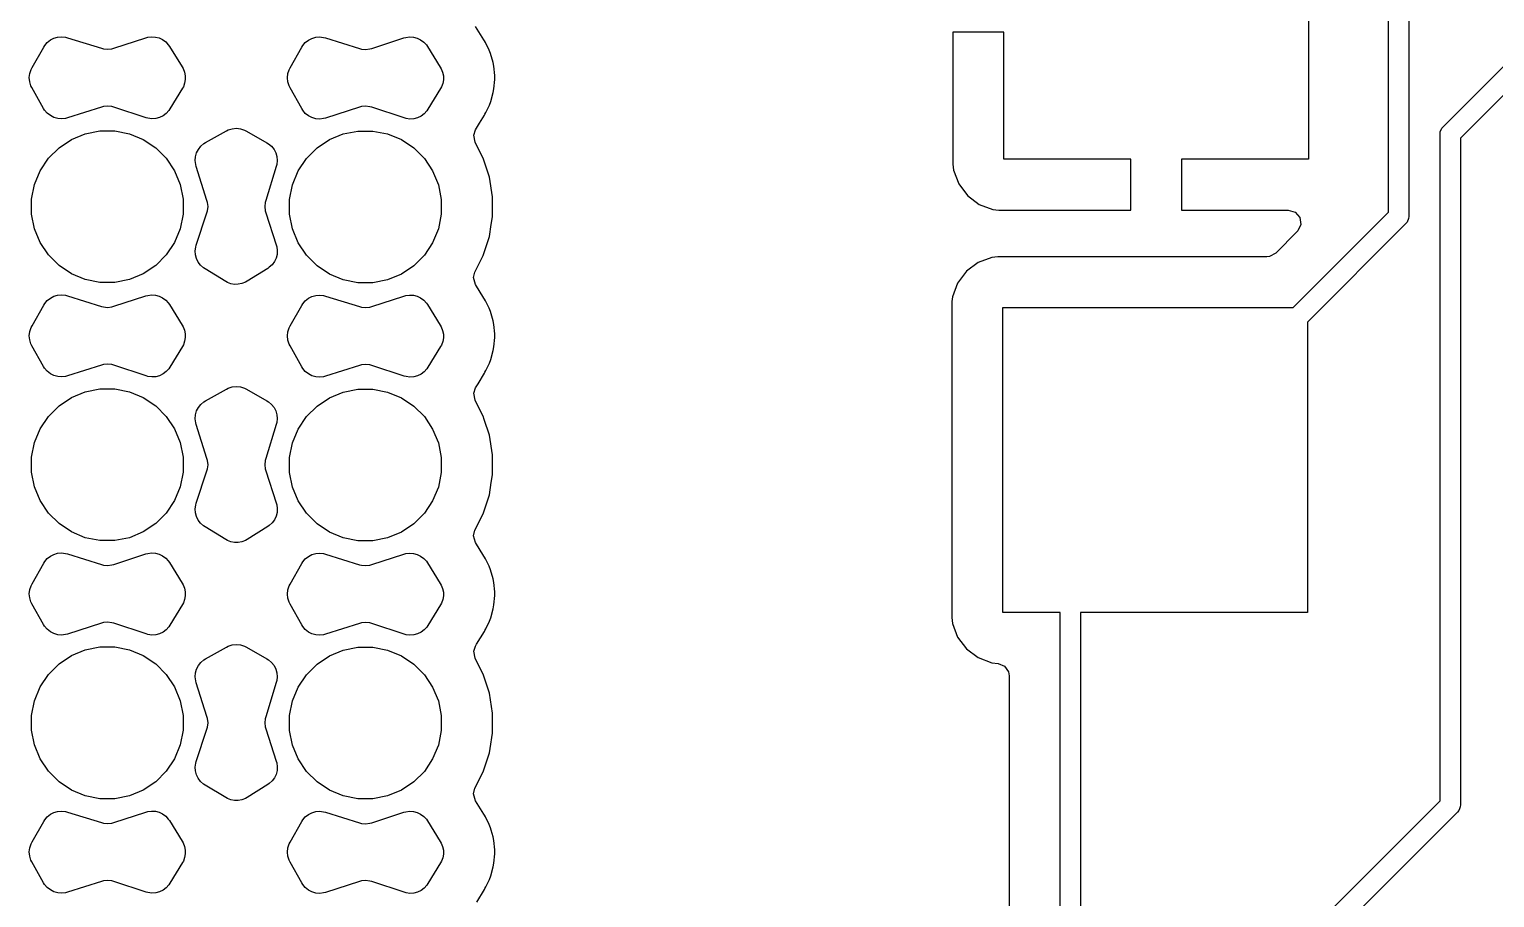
# Model space of a CAD drawing. Header units: millimetres. Extents: x 69 to 174, y -160 to -92.
# Drawn here: x 142.05 to 156.48, y -112.58 to -104.03 of the extents above; entities that cross this region are included whole.
import ezdxf

# ---------------------------------------------------------------- set-up
doc = ezdxf.new("R2010")
doc.units = ezdxf.units.MM
doc.layers.add('Front', color=13, linetype='CONTINUOUS', true_color=0xc83434)

msp = doc.modelspace()

# ---------------------------------------------------------------- linework, layer by layer
at = {"layer": 'Front', "linetype": 'CONTINUOUS'}
for p, q in [((155.632, -97.847468), (155.632, -105.872445)), ((155.432, -105.831023), (155.432, -97.956604)), ((154.644445, -102.31), (154.644445, -105.31)), ((155.969289, -104.989289), (157.032223, -103.926355)), ((142.229965, -104.159922), (142.260375, -104.135957)), ((142.260375, -104.135957), (142.294826, -104.118287)), ((142.294826, -104.118287), (142.332032, -104.107572)), ((142.332032, -104.107572), (142.370604, -104.104211)), ((142.370604, -104.104211), (142.409102, -104.10833)), ((142.409102, -104.10833), (142.42773, -104.113619)), ((142.42773, -104.113619), (142.763712, -104.217468)), ((142.884385, -104.216661), (143.200686, -104.114239)), ((143.200686, -104.114239), (143.218849, -104.108823)), ((143.218849, -104.108823), (143.256456, -104.104142)), ((143.256456, -104.104142), (143.294272, -104.106623)), ((143.294272, -104.106623), (143.330945, -104.116177)), ((143.330945, -104.116177), (143.365164, -104.132462)), ((143.365164, -104.132462), (143.395707, -104.154897)), ((144.769965, -104.162013), (144.800375, -104.138048)), ((144.800375, -104.138048), (144.834826, -104.120378)), ((144.834826, -104.120378), (144.872032, -104.109663)), ((144.872032, -104.109663), (144.910604, -104.106302)), ((144.910604, -104.106302), (144.949102, -104.110421)), ((144.949102, -104.110421), (144.96773, -104.11571)), ((144.96773, -104.11571), (145.303712, -104.219559)), ((145.424385, -104.218752), (145.740686, -104.11633)), ((145.740686, -104.11633), (145.758849, -104.110914)), ((145.758849, -104.110914), (145.796456, -104.106233)), ((145.796456, -104.106233), (145.834272, -104.108714)), ((145.834272, -104.108714), (145.870945, -104.118268)), ((145.870945, -104.118268), (145.905164, -104.134553)), ((145.905164, -104.134553), (145.935707, -104.156988)), ((146.527561, -104.135887), (146.443777, -104.001833)), ((146.533562, -104.145737), (146.527561, -104.135887)), ((151.644445, -104.06), (151.144445, -104.06)), ((151.144445, -104.06), (151.144445, -105.357844)), ((151.644445, -105.31), (151.644445, -104.06)), ((142.079998, -104.407911), (142.194778, -104.205898)), ((142.194778, -104.205898), (142.204731, -104.189287)), ((142.204731, -104.189287), (142.229965, -104.159922)), ((142.763712, -104.217468), (142.783398, -104.223035)), ((142.783398, -104.223035), (142.824114, -104.226934)), ((142.824114, -104.226934), (142.864776, -104.222491)), ((142.864776, -104.222491), (142.884385, -104.216661)), ((143.395707, -104.154897), (143.421481, -104.182679)), ((143.421481, -104.182679), (143.431899, -104.198513)), ((143.431899, -104.198513), (143.558898, -104.401711)), ((144.619998, -104.410002), (144.734778, -104.207989)), ((144.734778, -104.207989), (144.744731, -104.191378)), ((144.744731, -104.191378), (144.769965, -104.162013)), ((145.303712, -104.219559), (145.323398, -104.225126)), ((145.323398, -104.225126), (145.364114, -104.229025)), ((145.364114, -104.229025), (145.404776, -104.224582)), ((145.404776, -104.224582), (145.424385, -104.218752)), ((145.935707, -104.156988), (145.961481, -104.18477)), ((145.961481, -104.18477), (145.971899, -104.200604)), ((145.971899, -104.200604), (146.098898, -104.403802)), ((146.533591, -104.145786), (146.533562, -104.145737)), ((146.533599, -104.145799), (146.533591, -104.145786)), ((146.542957, -104.16156), (146.533599, -104.145799)), ((146.54296, -104.161566), (146.542957, -104.16156)), ((146.542964, -104.161573), (146.54296, -104.161566)), ((146.578748, -104.234682), (146.542964, -104.161573)), ((146.592222, -104.268954), (146.578748, -104.234682)), ((146.618121, -104.358152), (146.592222, -104.268954)), ((157.032223, -104.209199), (156.14, -105.101422)), ((142.057667, -104.465273), (142.070268, -104.426066)), ((142.070268, -104.426066), (142.079998, -104.407911)), ((143.558898, -104.401711), (143.5683, -104.417547)), ((143.5683, -104.417547), (143.581774, -104.451819)), ((144.597667, -104.467364), (144.610268, -104.428157)), ((144.610268, -104.428157), (144.619998, -104.410002)), ((146.098898, -104.403802), (146.1083, -104.419638)), ((146.1083, -104.419638), (146.121774, -104.45391)), ((146.625097, -104.394311), (146.618121, -104.358152)), ((146.634239, -104.486733), (146.625097, -104.394311)), ((142.053339, -104.506228), (142.057667, -104.465273)), ((142.057468, -104.547203), (142.053339, -104.506228)), ((142.06988, -104.58647), (142.057468, -104.547203)), ((143.582495, -104.56105), (143.569477, -104.595497)), ((143.581774, -104.451819), (143.58875, -104.487978)), ((143.588993, -104.524802), (143.582495, -104.56105)), ((143.58875, -104.487978), (143.588993, -104.524802)), ((144.593339, -104.508319), (144.597667, -104.467364)), ((144.597468, -104.549294), (144.593339, -104.508319)), ((144.60988, -104.588561), (144.597468, -104.549294)), ((146.122495, -104.563141), (146.109477, -104.597588)), ((146.121774, -104.45391), (146.12875, -104.490069)), ((146.128993, -104.526893), (146.122495, -104.563141)), ((146.12875, -104.490069), (146.128993, -104.526893)), ((146.626561, -104.61609), (146.634482, -104.523557)), ((146.634482, -104.523557), (146.634239, -104.486733)), ((142.079522, -104.604672), (142.06988, -104.58647)), ((142.194392, -104.809141), (142.079522, -104.604672)), ((143.560286, -104.611457), (143.436737, -104.815084)), ((143.569477, -104.595497), (143.560286, -104.611457)), ((144.619522, -104.606763), (144.60988, -104.588561)), ((144.734392, -104.811232), (144.619522, -104.606763)), ((146.100286, -104.613548), (145.976737, -104.817175)), ((146.109477, -104.597588), (146.100286, -104.613548)), ((146.595355, -104.741841), (146.620063, -104.652338)), ((146.620063, -104.652338), (146.626561, -104.61609)), ((142.204378, -104.825948), (142.194392, -104.809141)), ((142.229775, -104.855661), (142.204378, -104.825948)), ((142.260454, -104.879882), (142.229775, -104.855661)), ((142.762393, -104.795815), (142.429401, -104.901767)), ((142.782491, -104.78999), (142.762393, -104.795815)), ((142.824123, -104.785852), (142.782491, -104.78999)), ((142.865708, -104.790442), (142.824123, -104.785852)), ((142.885742, -104.796485), (142.865708, -104.790442)), ((143.203041, -104.901254), (142.885742, -104.796485)), ((143.400542, -104.859746), (143.369737, -104.882746)), ((143.42639, -104.83129), (143.400542, -104.859746)), ((143.436737, -104.815084), (143.42639, -104.83129)), ((144.744378, -104.828039), (144.734392, -104.811232)), ((144.769775, -104.857752), (144.744378, -104.828039)), ((144.800454, -104.881973), (144.769775, -104.857752)), ((145.302393, -104.797906), (144.969401, -104.903858)), ((145.322491, -104.792081), (145.302393, -104.797906)), ((145.364123, -104.787943), (145.322491, -104.792081)), ((145.405708, -104.792533), (145.364123, -104.787943)), ((145.425742, -104.798576), (145.405708, -104.792533)), ((145.743041, -104.903345), (145.425742, -104.798576)), ((145.96639, -104.833381), (145.940542, -104.861837)), ((145.976737, -104.817175), (145.96639, -104.833381)), ((146.538341, -104.865814), (146.547532, -104.849854)), ((146.547532, -104.849854), (146.582337, -104.776288)), ((146.582337, -104.776288), (146.595355, -104.741841)), ((142.295249, -104.897691), (142.260454, -104.879882)), ((142.332838, -104.908412), (142.295249, -104.897691)), ((142.371793, -104.911636), (142.332838, -104.908412)), ((142.410633, -104.907242), (142.371793, -104.911636)), ((142.429401, -104.901767), (142.410633, -104.907242)), ((143.221432, -104.906862), (143.203041, -104.901254)), ((143.259567, -104.911727), (143.221432, -104.906862)), ((143.297929, -104.909223), (143.259567, -104.911727)), ((143.335108, -104.899442), (143.297929, -104.909223)), ((143.369737, -104.882746), (143.335108, -104.899442)), ((144.050954, -105.009202), (144.091929, -105.005074)), ((144.091929, -105.005074), (144.132883, -105.009402)), ((144.835249, -104.899782), (144.800454, -104.881973)), ((144.872838, -104.910503), (144.835249, -104.899782)), ((144.911793, -104.913727), (144.872838, -104.910503)), ((144.950633, -104.909333), (144.911793, -104.913727)), ((144.969401, -104.903858), (144.950633, -104.909333)), ((145.761432, -104.908953), (145.743041, -104.903345)), ((145.799567, -104.913818), (145.761432, -104.908953)), ((145.837929, -104.911314), (145.799567, -104.913818)), ((145.875108, -104.901533), (145.837929, -104.911314)), ((145.909737, -104.884837), (145.875108, -104.901533)), ((145.940542, -104.861837), (145.909737, -104.884837)), ((146.445072, -105.01979), (146.485135, -104.95376)), ((146.485135, -104.95376), (146.532458, -104.875765)), ((146.532458, -104.875765), (146.538341, -104.865814)), ((155.941921, -105.040491), (155.956853, -105.004443)), ((155.956853, -105.004443), (155.969289, -104.989289)), ((142.346205, -105.196151), (142.468452, -105.114468)), ((142.468452, -105.114468), (142.604286, -105.058204)), ((142.604286, -105.058204), (142.748487, -105.02952)), ((142.748487, -105.02952), (142.895513, -105.02952)), ((142.895513, -105.02952), (143.039714, -105.058204)), ((143.039714, -105.058204), (143.175548, -105.114468)), ((143.175548, -105.114468), (143.297795, -105.196151)), ((143.772212, -105.156116), (143.789016, -105.146125)), ((143.789016, -105.146125), (143.993485, -105.031255)), ((143.993485, -105.031255), (144.011686, -105.021613)), ((144.011686, -105.021613), (144.050954, -105.009202)), ((144.132883, -105.009402), (144.17209, -105.022004)), ((144.17209, -105.022004), (144.190246, -105.031731)), ((144.190246, -105.031731), (144.392259, -105.146511)), ((144.392259, -105.146511), (144.40887, -105.156465)), ((144.886205, -105.198242), (145.008452, -105.116559)), ((145.008452, -105.116559), (145.144286, -105.060295)), ((145.144286, -105.060295), (145.288487, -105.031611)), ((145.288487, -105.031611), (145.435513, -105.031611)), ((145.435513, -105.031611), (145.579714, -105.060295)), ((145.579714, -105.060295), (145.715548, -105.116559)), ((145.715548, -105.116559), (145.837795, -105.198242)), ((146.427703, -105.071738), (146.445072, -105.01979)), ((146.440598, -105.140405), (146.427703, -105.071738)), ((146.479212, -105.216189), (146.440598, -105.140405)), ((155.94, -105.06), (155.941921, -105.040491)), ((155.94, -111.622578), (155.94, -105.06)), ((156.14, -105.101422), (156.14, -111.664)), ((142.242242, -105.300114), (142.346205, -105.196151)), ((143.297795, -105.196151), (143.401758, -105.300114)), ((143.68652, -105.323527), (143.689744, -105.284572)), ((143.689744, -105.284572), (143.700465, -105.246983)), ((143.700465, -105.246983), (143.718275, -105.212189)), ((143.718275, -105.212189), (143.742498, -105.181511)), ((143.742498, -105.181511), (143.772212, -105.156116)), ((144.40887, -105.156465), (144.438234, -105.181702)), ((144.438234, -105.181702), (144.4622, -105.212113)), ((144.4622, -105.212113), (144.479872, -105.246563)), ((144.479872, -105.246563), (144.490592, -105.283769)), ((144.490592, -105.283769), (144.493959, -105.322341)), ((144.782242, -105.302205), (144.886205, -105.198242)), ((145.837795, -105.198242), (145.941758, -105.302205)), ((146.520882, -105.29797), (146.479212, -105.216189)), ((142.104295, -105.558195), (142.160559, -105.422361)), ((142.160559, -105.422361), (142.242242, -105.300114)), ((143.401758, -105.300114), (143.483441, -105.422361)), ((143.483441, -105.422361), (143.539705, -105.558195)), ((143.690915, -105.362367), (143.68652, -105.323527)), ((143.69639, -105.381134), (143.690915, -105.362367)), ((143.802342, -105.714126), (143.69639, -105.381134)), ((144.484538, -105.379463), (144.380689, -105.715445)), ((144.489849, -105.360841), (144.484538, -105.379463)), ((144.493959, -105.322341), (144.489849, -105.360841)), ((144.644295, -105.560286), (144.700559, -105.424452)), ((144.700559, -105.424452), (144.782242, -105.302205)), ((145.941758, -105.302205), (146.023441, -105.424452)), ((146.023441, -105.424452), (146.079705, -105.560286)), ((146.540337, -105.357844), (146.520882, -105.29797)), ((146.581709, -105.485173), (146.540337, -105.357844)), ((151.144445, -105.357844), (151.150846, -105.417372)), ((151.150846, -105.417372), (151.150848, -105.417379)), ((151.150848, -105.417379), (151.20109, -105.552086)), ((152.894445, -105.31), (151.644445, -105.31)), ((152.894445, -105.81), (152.894445, -105.31)), ((154.644445, -105.31), (153.394445, -105.31)), ((153.394445, -105.31), (153.394445, -105.81)), ((142.075611, -105.702396), (142.104295, -105.558195)), ((143.539705, -105.558195), (143.568389, -105.702396)), ((144.615611, -105.704487), (144.644295, -105.560286)), ((146.079705, -105.560286), (146.108389, -105.704487)), ((146.6125, -105.679577), (146.581709, -105.485173)), ((151.20109, -105.552086), (151.201094, -105.552093)), ((151.201094, -105.552093), (151.287254, -105.667187)), ((142.075611, -105.849422), (142.075611, -105.702396)), ((143.568389, -105.702396), (143.568389, -105.849422)), ((143.808166, -105.734225), (143.802342, -105.714126)), ((144.380689, -105.715445), (144.375122, -105.735131)), ((144.615611, -105.851513), (144.615611, -105.704487)), ((146.108389, -105.704487), (146.108389, -105.851513)), ((146.6125, -105.876422), (146.6125, -105.679577)), ((151.287254, -105.667187), (151.287257, -105.66719)), ((151.287257, -105.66719), (151.402351, -105.75335)), ((142.104295, -105.993623), (142.075611, -105.849422)), ((143.568389, -105.849422), (143.539705, -105.993623)), ((143.696903, -106.154774), (143.801672, -105.837475)), ((143.801672, -105.837475), (143.807715, -105.817441)), ((143.807715, -105.817441), (143.812305, -105.775857)), ((143.812305, -105.775857), (143.808166, -105.734225)), ((144.375122, -105.735131), (144.371224, -105.775848)), ((144.371224, -105.775848), (144.375666, -105.816509)), ((144.375666, -105.816509), (144.381496, -105.836118)), ((144.381496, -105.836118), (144.483918, -106.152419)), ((144.644295, -105.995714), (144.615611, -105.851513)), ((146.108389, -105.851513), (146.079705, -105.995714)), ((151.402351, -105.75335), (151.402358, -105.753354)), ((151.402358, -105.753354), (151.537065, -105.803596)), ((151.537065, -105.803596), (151.537072, -105.803598)), ((151.537072, -105.803598), (151.5966, -105.809999)), ((151.5966, -105.809999), (151.596617, -105.81)), ((151.596617, -105.81), (152.894445, -105.81)), ((153.394445, -105.81), (154.445846, -105.81)), ((154.445846, -105.81), (154.512885, -105.829685)), ((154.493023, -106.77), (155.432, -105.831023)), ((154.512885, -105.829685), (154.55864, -105.882489)), ((142.160559, -106.129457), (142.104295, -105.993623)), ((143.539705, -105.993623), (143.483441, -106.129457)), ((144.700559, -106.131548), (144.644295, -105.995714)), ((146.079705, -105.995714), (146.023441, -106.131548)), ((146.581709, -106.070826), (146.600585, -105.951647)), ((146.600585, -105.951647), (146.6125, -105.876422)), ((154.568584, -105.951647), (154.539559, -106.015203)), ((154.55864, -105.882489), (154.568584, -105.951647)), ((155.602711, -105.943156), (154.634445, -106.911422)), ((155.615147, -105.928002), (155.602711, -105.943156)), ((155.630079, -105.891954), (155.615147, -105.928002)), ((155.632, -105.872445), (155.630079, -105.891954)), ((142.242242, -106.251704), (142.160559, -106.129457)), ((143.483441, -106.129457), (143.401758, -106.251704)), ((143.691314, -106.17317), (143.696903, -106.154774)), ((144.483918, -106.152419), (144.489334, -106.170582)), ((144.782242, -106.253795), (144.700559, -106.131548)), ((146.023441, -106.131548), (145.941758, -106.253795)), ((146.520884, -106.258025), (146.581709, -106.070826)), ((154.533527, -106.021681), (154.322027, -106.233181)), ((154.539559, -106.015203), (154.533527, -106.021681)), ((142.346205, -106.355667), (142.242242, -106.251704)), ((143.401758, -106.251704), (143.297795, -106.355667)), ((143.686445, -106.211303), (143.691314, -106.17317)), ((143.688945, -106.249664), (143.686445, -106.211303)), ((143.698721, -106.286843), (143.688945, -106.249664)), ((143.715415, -106.321471), (143.698721, -106.286843)), ((144.481978, -106.282677), (144.465693, -106.316896)), ((144.491532, -106.246004), (144.481978, -106.282677)), ((144.489334, -106.170582), (144.494014, -106.208189)), ((144.494014, -106.208189), (144.491532, -106.246004)), ((144.886205, -106.357758), (144.782242, -106.253795)), ((145.941758, -106.253795), (145.837795, -106.357758)), ((146.438444, -106.419823), (146.520884, -106.258025)), ((151.526961, -106.275908), (151.392116, -106.326202)), ((151.586568, -106.269501), (151.526961, -106.275908)), ((151.586574, -106.2695), (151.586568, -106.269501)), ((154.234346, -106.2695), (151.586574, -106.2695)), ((154.260704, -106.266666), (154.234346, -106.2695)), ((154.322027, -106.233181), (154.260704, -106.266666)), ((142.468452, -106.43735), (142.346205, -106.355667)), ((142.604286, -106.493614), (142.468452, -106.43735)), ((143.175548, -106.43735), (143.039714, -106.493614)), ((143.297795, -106.355667), (143.175548, -106.43735)), ((143.738413, -106.352276), (143.715415, -106.321471)), ((143.766868, -106.378124), (143.738413, -106.352276)), ((143.783073, -106.38847), (143.766868, -106.378124)), ((143.9867, -106.512019), (143.783073, -106.38847)), ((144.399644, -106.383632), (144.196446, -106.510631)), ((144.415477, -106.373213), (144.399644, -106.383632)), ((144.443258, -106.347438), (144.415477, -106.373213)), ((144.465693, -106.316896), (144.443258, -106.347438)), ((145.008452, -106.439441), (144.886205, -106.357758)), ((145.144286, -106.495705), (145.008452, -106.439441)), ((145.715548, -106.439441), (145.579714, -106.495705)), ((145.837795, -106.357758), (145.715548, -106.439441)), ((146.42494, -106.474553), (146.438444, -106.419823)), ((151.276897, -106.412455), (151.190651, -106.527664)), ((151.2769, -106.412452), (151.276897, -106.412455)), ((151.392109, -106.326206), (151.2769, -106.412452)), ((151.392116, -106.326202), (151.392109, -106.326206)), ((142.748487, -106.522298), (142.604286, -106.493614)), ((142.895513, -106.522298), (142.748487, -106.522298)), ((143.039714, -106.493614), (142.895513, -106.522298)), ((144.002661, -106.521208), (143.9867, -106.512019)), ((144.037108, -106.534228), (144.002661, -106.521208)), ((144.073355, -106.540726), (144.037108, -106.534228)), ((144.110179, -106.540483), (144.073355, -106.540726)), ((144.146338, -106.533507), (144.110179, -106.540483)), ((144.18061, -106.520034), (144.146338, -106.533507)), ((144.196446, -106.510631), (144.18061, -106.520034)), ((145.288487, -106.524389), (145.144286, -106.495705)), ((145.435513, -106.524389), (145.288487, -106.524389)), ((145.579714, -106.495705), (145.435513, -106.524389)), ((146.443777, -106.541833), (146.42494, -106.474553)), ((146.527561, -106.675887), (146.443777, -106.541833)), ((151.190647, -106.527671), (151.140353, -106.662517)), ((151.190651, -106.527664), (151.190647, -106.527671)), ((142.194778, -106.745898), (142.204731, -106.729287)), ((142.204731, -106.729287), (142.229965, -106.699922)), ((142.229965, -106.699922), (142.260375, -106.675957)), ((142.260375, -106.675957), (142.294826, -106.658287)), ((142.294826, -106.658287), (142.332032, -106.647572)), ((142.332032, -106.647572), (142.370604, -106.644211)), ((142.370604, -106.644211), (142.409102, -106.64833)), ((142.409102, -106.64833), (142.42773, -106.653619)), ((142.42773, -106.653619), (142.763712, -106.757468)), ((142.884385, -106.756661), (143.200686, -106.654239)), ((143.200686, -106.654239), (143.218849, -106.648823)), ((143.218849, -106.648823), (143.256456, -106.644142)), ((143.256456, -106.644142), (143.294272, -106.646623)), ((143.294272, -106.646623), (143.330945, -106.656177)), ((143.330945, -106.656177), (143.365164, -106.672462)), ((143.365164, -106.672462), (143.395707, -106.694897)), ((143.395707, -106.694897), (143.421481, -106.722679)), ((143.421481, -106.722679), (143.431899, -106.738513)), ((144.734778, -106.747989), (144.744731, -106.731378)), ((144.744731, -106.731378), (144.769965, -106.702013)), ((144.769965, -106.702013), (144.800375, -106.678048)), ((144.800375, -106.678048), (144.834826, -106.660378)), ((144.834826, -106.660378), (144.872032, -106.649663)), ((144.872032, -106.649663), (144.910604, -106.646302)), ((144.910604, -106.646302), (144.949102, -106.650421)), ((144.949102, -106.650421), (144.96773, -106.65571)), ((144.96773, -106.65571), (145.303712, -106.759559)), ((145.424385, -106.758752), (145.740686, -106.65633)), ((145.740686, -106.65633), (145.758849, -106.650914)), ((145.758849, -106.650914), (145.796456, -106.646233)), ((145.796456, -106.646233), (145.834272, -106.648714)), ((145.834272, -106.648714), (145.870945, -106.658268)), ((145.870945, -106.658268), (145.905164, -106.674553)), ((145.905164, -106.674553), (145.935707, -106.696988)), ((145.935707, -106.696988), (145.961481, -106.72477)), ((145.961481, -106.72477), (145.971899, -106.740604)), ((146.533562, -106.685737), (146.527561, -106.675887)), ((146.533591, -106.685786), (146.533562, -106.685737)), ((146.533599, -106.685799), (146.533591, -106.685786)), ((146.542957, -106.70156), (146.533599, -106.685799)), ((146.54296, -106.701566), (146.542957, -106.70156)), ((146.542964, -106.701573), (146.54296, -106.701566)), ((146.578748, -106.774682), (146.542964, -106.701573)), ((151.133946, -106.722123), (151.133945, -106.722135)), ((151.133945, -106.722135), (151.133945, -109.81787)), ((151.135345, -106.709104), (151.133946, -106.722123)), ((151.140353, -106.662517), (151.135345, -106.709104)), ((142.079998, -106.947911), (142.194778, -106.745898)), ((142.763712, -106.757468), (142.783398, -106.763035)), ((142.783398, -106.763035), (142.824114, -106.766934)), ((142.824114, -106.766934), (142.864776, -106.762491)), ((142.864776, -106.762491), (142.884385, -106.756661)), ((143.431899, -106.738513), (143.558898, -106.941711)), ((144.619998, -106.950002), (144.734778, -106.747989)), ((145.303712, -106.759559), (145.323398, -106.765126)), ((145.323398, -106.765126), (145.364114, -106.769025)), ((145.364114, -106.769025), (145.404776, -106.764582)), ((145.404776, -106.764582), (145.424385, -106.758752)), ((145.971899, -106.740604), (146.098898, -106.943802)), ((146.592222, -106.808954), (146.578748, -106.774682)), ((146.592223, -106.808958), (146.592222, -106.808954)), ((146.592226, -106.808967), (146.592223, -106.808958)), ((146.598932, -106.832066), (146.592226, -106.808967)), ((146.618121, -106.898152), (146.598932, -106.832066)), ((151.634445, -109.77), (151.634445, -106.77)), ((151.634445, -106.77), (154.493023, -106.77)), ((142.053339, -107.046228), (142.057667, -107.005273)), ((142.057667, -107.005273), (142.070268, -106.966066)), ((142.070268, -106.966066), (142.079998, -106.947911)), ((143.558898, -106.941711), (143.5683, -106.957547)), ((143.5683, -106.957547), (143.581774, -106.991819)), ((143.581774, -106.991819), (143.58875, -107.027978)), ((144.593339, -107.048319), (144.597667, -107.007364)), ((144.597667, -107.007364), (144.610268, -106.968157)), ((144.610268, -106.968157), (144.619998, -106.950002)), ((146.098898, -106.943802), (146.1083, -106.959638)), ((146.1083, -106.959638), (146.121774, -106.99391)), ((146.121774, -106.99391), (146.12875, -107.030069)), ((146.625097, -106.934311), (146.618121, -106.898152)), ((146.634239, -107.026733), (146.625097, -106.934311)), ((154.634445, -106.911422), (154.634445, -109.77)), ((142.057468, -107.087203), (142.053339, -107.046228)), ((142.06988, -107.12647), (142.057468, -107.087203)), ((142.079522, -107.144672), (142.06988, -107.12647)), ((142.194392, -107.349141), (142.079522, -107.144672)), ((143.560286, -107.151457), (143.436737, -107.355084)), ((143.569477, -107.135497), (143.560286, -107.151457)), ((143.582495, -107.10105), (143.569477, -107.135497)), ((143.588993, -107.064802), (143.582495, -107.10105)), ((143.58875, -107.027978), (143.588993, -107.064802)), ((144.597468, -107.089294), (144.593339, -107.048319)), ((144.60988, -107.128561), (144.597468, -107.089294)), ((144.619522, -107.146763), (144.60988, -107.128561)), ((144.734392, -107.351232), (144.619522, -107.146763)), ((146.100286, -107.153548), (145.976737, -107.357175)), ((146.109477, -107.137588), (146.100286, -107.153548)), ((146.122495, -107.103141), (146.109477, -107.137588)), ((146.128993, -107.066893), (146.122495, -107.103141)), ((146.12875, -107.030069), (146.128993, -107.066893)), ((146.620063, -107.192338), (146.626561, -107.15609)), ((146.626561, -107.15609), (146.634482, -107.063557)), ((146.634482, -107.063557), (146.634239, -107.026733)), ((146.582337, -107.316288), (146.595355, -107.281841)), ((146.595355, -107.281841), (146.620063, -107.192338)), ((142.204378, -107.365948), (142.194392, -107.349141)), ((142.229775, -107.395661), (142.204378, -107.365948)), ((142.260454, -107.419882), (142.229775, -107.395661)), ((142.295249, -107.437691), (142.260454, -107.419882)), ((142.332838, -107.448412), (142.295249, -107.437691)), ((142.371793, -107.451636), (142.332838, -107.448412)), ((142.410633, -107.447242), (142.371793, -107.451636)), ((142.429401, -107.441767), (142.410633, -107.447242)), ((142.762393, -107.335815), (142.429401, -107.441767)), ((142.782491, -107.32999), (142.762393, -107.335815)), ((142.824123, -107.325852), (142.782491, -107.32999)), ((142.865708, -107.330442), (142.824123, -107.325852)), ((142.885742, -107.336485), (142.865708, -107.330442)), ((143.203041, -107.441254), (142.885742, -107.336485)), ((143.221432, -107.446862), (143.203041, -107.441254)), ((143.259567, -107.451727), (143.221432, -107.446862)), ((143.297929, -107.449223), (143.259567, -107.451727)), ((143.335108, -107.439442), (143.297929, -107.449223)), ((143.369737, -107.422746), (143.335108, -107.439442)), ((143.400542, -107.399746), (143.369737, -107.422746)), ((143.42639, -107.37129), (143.400542, -107.399746)), ((143.436737, -107.355084), (143.42639, -107.37129)), ((144.744378, -107.368039), (144.734392, -107.351232)), ((144.769775, -107.397752), (144.744378, -107.368039)), ((144.800454, -107.421973), (144.769775, -107.397752)), ((144.835249, -107.439782), (144.800454, -107.421973)), ((144.872838, -107.450503), (144.835249, -107.439782)), ((144.911793, -107.453727), (144.872838, -107.450503)), ((144.950633, -107.449333), (144.911793, -107.453727)), ((144.969401, -107.443858), (144.950633, -107.449333)), ((145.302393, -107.337906), (144.969401, -107.443858)), ((145.322491, -107.332081), (145.302393, -107.337906)), ((145.364123, -107.327943), (145.322491, -107.332081)), ((145.405708, -107.332533), (145.364123, -107.327943)), ((145.425742, -107.338576), (145.405708, -107.332533)), ((145.743041, -107.443345), (145.425742, -107.338576)), ((145.761432, -107.448953), (145.743041, -107.443345)), ((145.799567, -107.453818), (145.761432, -107.448953)), ((145.837929, -107.451314), (145.799567, -107.453818)), ((145.875108, -107.441533), (145.837929, -107.451314)), ((145.909737, -107.424837), (145.875108, -107.441533)), ((145.940542, -107.401837), (145.909737, -107.424837)), ((145.96639, -107.373381), (145.940542, -107.401837)), ((145.976737, -107.357175), (145.96639, -107.373381)), ((146.470213, -107.518354), (146.532458, -107.415765)), ((146.532458, -107.415765), (146.538341, -107.405814)), ((146.538341, -107.405814), (146.547532, -107.389854)), ((146.547532, -107.389854), (146.582337, -107.316288)), ((142.468452, -107.654468), (142.604286, -107.598204)), ((142.604286, -107.598204), (142.748487, -107.56952)), ((142.748487, -107.56952), (142.895513, -107.56952)), ((142.895513, -107.56952), (143.039714, -107.598204)), ((143.039714, -107.598204), (143.175548, -107.654468)), ((143.789016, -107.686125), (143.993485, -107.571255)), ((143.993485, -107.571255), (144.011686, -107.561613)), ((144.011686, -107.561613), (144.050954, -107.549202)), ((144.050954, -107.549202), (144.091929, -107.545074)), ((144.091929, -107.545074), (144.132883, -107.549402)), ((144.132883, -107.549402), (144.17209, -107.562004)), ((144.17209, -107.562004), (144.190246, -107.571731)), ((144.190246, -107.571731), (144.392259, -107.686511)), ((145.008452, -107.656559), (145.144286, -107.600295)), ((145.144286, -107.600295), (145.288487, -107.571611)), ((145.288487, -107.571611), (145.435513, -107.571611)), ((145.435513, -107.571611), (145.579714, -107.600295)), ((145.579714, -107.600295), (145.715548, -107.656559)), ((146.427703, -107.611738), (146.445072, -107.55979)), ((146.445072, -107.55979), (146.470213, -107.518354)), ((142.242242, -107.840114), (142.346205, -107.736151)), ((142.346205, -107.736151), (142.468452, -107.654468)), ((143.175548, -107.654468), (143.297795, -107.736151)), ((143.297795, -107.736151), (143.401758, -107.840114)), ((143.718275, -107.752189), (143.742498, -107.721511)), ((143.742498, -107.721511), (143.772212, -107.696116)), ((143.772212, -107.696116), (143.789016, -107.686125)), ((144.392259, -107.686511), (144.40887, -107.696465)), ((144.40887, -107.696465), (144.438234, -107.721702)), ((144.438234, -107.721702), (144.4622, -107.752113)), ((144.782242, -107.842205), (144.886205, -107.738242)), ((144.886205, -107.738242), (145.008452, -107.656559)), ((145.715548, -107.656559), (145.837795, -107.738242)), ((145.837795, -107.738242), (145.941758, -107.842205)), ((146.440598, -107.680405), (146.427703, -107.611738)), ((146.482873, -107.763374), (146.440598, -107.680405)), ((142.160559, -107.962361), (142.242242, -107.840114)), ((143.401758, -107.840114), (143.483441, -107.962361)), ((143.68652, -107.863527), (143.689744, -107.824572)), ((143.690915, -107.902367), (143.68652, -107.863527)), ((143.689744, -107.824572), (143.700465, -107.786983)), ((143.700465, -107.786983), (143.718275, -107.752189)), ((144.4622, -107.752113), (144.479872, -107.786563)), ((144.479872, -107.786563), (144.490592, -107.823769)), ((144.493959, -107.862341), (144.489849, -107.900841)), ((144.490592, -107.823769), (144.493959, -107.862341)), ((144.700559, -107.964452), (144.782242, -107.842205)), ((145.941758, -107.842205), (146.023441, -107.964452)), ((146.520882, -107.83797), (146.482873, -107.763374)), ((146.520882, -107.837972), (146.520882, -107.83797)), ((146.520884, -107.837975), (146.520882, -107.837972)), ((146.531246, -107.869866), (146.520884, -107.837975)), ((146.581709, -108.025173), (146.531246, -107.869866)), ((142.104295, -108.098195), (142.160559, -107.962361)), ((143.483441, -107.962361), (143.539705, -108.098195)), ((143.69639, -107.921134), (143.690915, -107.902367)), ((143.802342, -108.254126), (143.69639, -107.921134)), ((144.484538, -107.919463), (144.380689, -108.255445)), ((144.489849, -107.900841), (144.484538, -107.919463)), ((144.644295, -108.100286), (144.700559, -107.964452)), ((146.023441, -107.964452), (146.079705, -108.100286)), ((146.6125, -108.219577), (146.581709, -108.025173)), ((142.075611, -108.242396), (142.104295, -108.098195)), ((143.539705, -108.098195), (143.568389, -108.242396)), ((144.615611, -108.244487), (144.644295, -108.100286)), ((146.079705, -108.100286), (146.108389, -108.244487)), ((142.075611, -108.389422), (142.075611, -108.242396)), ((143.568389, -108.242396), (143.568389, -108.389422)), ((143.808166, -108.274225), (143.802342, -108.254126)), ((143.807715, -108.357441), (143.812305, -108.315857)), ((143.812305, -108.315857), (143.808166, -108.274225)), ((144.375122, -108.275131), (144.371224, -108.315848)), ((144.371224, -108.315848), (144.375666, -108.356509)), ((144.380689, -108.255445), (144.375122, -108.275131)), ((144.615611, -108.391513), (144.615611, -108.244487)), ((146.108389, -108.244487), (146.108389, -108.391513)), ((146.6125, -108.416422), (146.6125, -108.219577)), ((142.104295, -108.533623), (142.075611, -108.389422)), ((143.568389, -108.389422), (143.539705, -108.533623)), ((143.696903, -108.694774), (143.801672, -108.377475)), ((143.801672, -108.377475), (143.807715, -108.357441)), ((144.375666, -108.356509), (144.381496, -108.376118)), ((144.381496, -108.376118), (144.483918, -108.692419)), ((144.644295, -108.535714), (144.615611, -108.391513)), ((146.108389, -108.391513), (146.079705, -108.535714)), ((146.600846, -108.49), (146.6125, -108.416422)), ((142.160559, -108.669457), (142.104295, -108.533623)), ((143.539705, -108.533623), (143.483441, -108.669457)), ((144.700559, -108.671548), (144.644295, -108.535714)), ((146.079705, -108.535714), (146.023441, -108.671548)), ((146.520884, -108.798025), (146.581709, -108.610826)), ((146.581709, -108.610826), (146.600846, -108.49)), ((142.242242, -108.791704), (142.160559, -108.669457)), ((143.483441, -108.669457), (143.401758, -108.791704)), ((143.686445, -108.751303), (143.691314, -108.71317)), ((143.688945, -108.789664), (143.686445, -108.751303)), ((143.691314, -108.71317), (143.696903, -108.694774)), ((144.483918, -108.692419), (144.489334, -108.710582)), ((144.489334, -108.710582), (144.494014, -108.748189)), ((144.494014, -108.748189), (144.491532, -108.786004)), ((144.782242, -108.793795), (144.700559, -108.671548)), ((146.023441, -108.671548), (145.941758, -108.793795)), ((142.346205, -108.895667), (142.242242, -108.791704)), ((142.468452, -108.97735), (142.346205, -108.895667)), ((143.297795, -108.895667), (143.175548, -108.97735)), ((143.401758, -108.791704), (143.297795, -108.895667)), ((143.698721, -108.826843), (143.688945, -108.789664)), ((143.715415, -108.861471), (143.698721, -108.826843)), ((143.738413, -108.892276), (143.715415, -108.861471)), ((143.766868, -108.918124), (143.738413, -108.892276)), ((144.443258, -108.887438), (144.415477, -108.913213)), ((144.465693, -108.856896), (144.443258, -108.887438)), ((144.481978, -108.822677), (144.465693, -108.856896)), ((144.491532, -108.786004), (144.481978, -108.822677)), ((144.886205, -108.897758), (144.782242, -108.793795)), ((145.008452, -108.979441), (144.886205, -108.897758)), ((145.837795, -108.897758), (145.715548, -108.979441)), ((145.941758, -108.793795), (145.837795, -108.897758)), ((146.438444, -108.959823), (146.520884, -108.798025)), ((142.604286, -109.033614), (142.468452, -108.97735)), ((142.748487, -109.062298), (142.604286, -109.033614)), ((143.039714, -109.033614), (142.895513, -109.062298)), ((143.175548, -108.97735), (143.039714, -109.033614)), ((143.783073, -108.92847), (143.766868, -108.918124)), ((143.9867, -109.052019), (143.783073, -108.92847)), ((144.399644, -108.923632), (144.196446, -109.050631)), ((144.415477, -108.913213), (144.399644, -108.923632)), ((145.144286, -109.035705), (145.008452, -108.979441)), ((145.288487, -109.064389), (145.144286, -109.035705)), ((145.579714, -109.035705), (145.435513, -109.064389)), ((145.715548, -108.979441), (145.579714, -109.035705)), ((146.42494, -109.014553), (146.438444, -108.959823)), ((146.443777, -109.081833), (146.42494, -109.014553)), ((142.294826, -109.198287), (142.332032, -109.187572)), ((142.332032, -109.187572), (142.370604, -109.184211)), ((142.370604, -109.184211), (142.409102, -109.18833)), ((142.409102, -109.18833), (142.42773, -109.193619)), ((142.895513, -109.062298), (142.748487, -109.062298)), ((143.218849, -109.188823), (143.256456, -109.184142)), ((143.256456, -109.184142), (143.294272, -109.186623)), ((143.294272, -109.186623), (143.330945, -109.196177)), ((144.002661, -109.061208), (143.9867, -109.052019)), ((144.037108, -109.074228), (144.002661, -109.061208)), ((144.073355, -109.080726), (144.037108, -109.074228)), ((144.110179, -109.080483), (144.073355, -109.080726)), ((144.146338, -109.073507), (144.110179, -109.080483)), ((144.18061, -109.060034), (144.146338, -109.073507)), ((144.196446, -109.050631), (144.18061, -109.060034)), ((144.872032, -109.189663), (144.910604, -109.186302)), ((144.910604, -109.186302), (144.949102, -109.190421)), ((145.435513, -109.064389), (145.288487, -109.064389)), ((145.758849, -109.190914), (145.796456, -109.186233)), ((145.796456, -109.186233), (145.834272, -109.188714)), ((146.527561, -109.215887), (146.443777, -109.081833)), ((142.079998, -109.487911), (142.194778, -109.285898)), ((142.194778, -109.285898), (142.204731, -109.269287)), ((142.204731, -109.269287), (142.229965, -109.239922)), ((142.229965, -109.239922), (142.260375, -109.215957)), ((142.260375, -109.215957), (142.294826, -109.198287)), ((142.42773, -109.193619), (142.763712, -109.297468)), ((142.763712, -109.297468), (142.783398, -109.303035)), ((142.783398, -109.303035), (142.824114, -109.306934)), ((142.824114, -109.306934), (142.864776, -109.302491)), ((142.864776, -109.302491), (142.884385, -109.296661)), ((142.884385, -109.296661), (143.200686, -109.194239)), ((143.200686, -109.194239), (143.218849, -109.188823)), ((143.330945, -109.196177), (143.365164, -109.212462)), ((143.365164, -109.212462), (143.395707, -109.234897)), ((143.395707, -109.234897), (143.421481, -109.262679)), ((143.421481, -109.262679), (143.431899, -109.278513)), ((143.431899, -109.278513), (143.558898, -109.481711)), ((144.619998, -109.490002), (144.734778, -109.287989)), ((144.734778, -109.287989), (144.744731, -109.271378)), ((144.744731, -109.271378), (144.769965, -109.242013)), ((144.769965, -109.242013), (144.800375, -109.218048)), ((144.800375, -109.218048), (144.834826, -109.200378)), ((144.834826, -109.200378), (144.872032, -109.189663)), ((144.949102, -109.190421), (144.96773, -109.19571)), ((144.96773, -109.19571), (145.303712, -109.299559)), ((145.303712, -109.299559), (145.323398, -109.305126)), ((145.323398, -109.305126), (145.364114, -109.309025)), ((145.364114, -109.309025), (145.404776, -109.304582)), ((145.404776, -109.304582), (145.424385, -109.298752)), ((145.424385, -109.298752), (145.740686, -109.19633)), ((145.740686, -109.19633), (145.758849, -109.190914)), ((145.834272, -109.188714), (145.870945, -109.198268)), ((145.870945, -109.198268), (145.905164, -109.214553)), ((145.905164, -109.214553), (145.935707, -109.236988)), ((145.935707, -109.236988), (145.961481, -109.26477)), ((145.961481, -109.26477), (145.971899, -109.280604)), ((145.971899, -109.280604), (146.098898, -109.483802)), ((146.533562, -109.225737), (146.527561, -109.215887)), ((146.533591, -109.225786), (146.533562, -109.225737)), ((146.533599, -109.225799), (146.533591, -109.225786)), ((146.542957, -109.24156), (146.533599, -109.225799)), ((146.54296, -109.241566), (146.542957, -109.24156)), ((146.542964, -109.241573), (146.54296, -109.241566)), ((146.578748, -109.314682), (146.542964, -109.241573)), ((146.592222, -109.348954), (146.578748, -109.314682)), ((146.618121, -109.438152), (146.592222, -109.348954)), ((146.625097, -109.474311), (146.618121, -109.438152)), ((146.634239, -109.566733), (146.625097, -109.474311)), ((142.053339, -109.586228), (142.057667, -109.545273)), ((142.057468, -109.627203), (142.053339, -109.586228)), ((142.057667, -109.545273), (142.070268, -109.506066)), ((142.070268, -109.506066), (142.079998, -109.487911)), ((143.558898, -109.481711), (143.5683, -109.497547)), ((143.5683, -109.497547), (143.581774, -109.531819)), ((143.581774, -109.531819), (143.58875, -109.567978)), ((143.588993, -109.604802), (143.582495, -109.64105)), ((143.58875, -109.567978), (143.588993, -109.604802)), ((144.593339, -109.588319), (144.597667, -109.547364)), ((144.597468, -109.629294), (144.593339, -109.588319)), ((144.597667, -109.547364), (144.610268, -109.508157)), ((144.610268, -109.508157), (144.619998, -109.490002)), ((146.098898, -109.483802), (146.1083, -109.499638)), ((146.1083, -109.499638), (146.121774, -109.53391)), ((146.121774, -109.53391), (146.12875, -109.570069)), ((146.128993, -109.606893), (146.122495, -109.643141)), ((146.12875, -109.570069), (146.128993, -109.606893)), ((146.626561, -109.69609), (146.634482, -109.603557)), ((146.634482, -109.603557), (146.634239, -109.566733)), ((142.06988, -109.66647), (142.057468, -109.627203)), ((142.079522, -109.684672), (142.06988, -109.66647)), ((142.194392, -109.889141), (142.079522, -109.684672)), ((143.560286, -109.691457), (143.436737, -109.895084)), ((143.569477, -109.675497), (143.560286, -109.691457)), ((143.582495, -109.64105), (143.569477, -109.675497)), ((144.60988, -109.668561), (144.597468, -109.629294)), ((144.619522, -109.686763), (144.60988, -109.668561)), ((144.734392, -109.891232), (144.619522, -109.686763)), ((146.100286, -109.693548), (145.976737, -109.897175)), ((146.109477, -109.677588), (146.100286, -109.693548)), ((146.122495, -109.643141), (146.109477, -109.677588)), ((146.595355, -109.821841), (146.620063, -109.732338)), ((146.620063, -109.732338), (146.626561, -109.69609)), ((142.204378, -109.905948), (142.194392, -109.889141)), ((142.229775, -109.935661), (142.204378, -109.905948)), ((142.762393, -109.875815), (142.429401, -109.981767)), ((142.782491, -109.86999), (142.762393, -109.875815)), ((142.824123, -109.865852), (142.782491, -109.86999)), ((142.865708, -109.870442), (142.824123, -109.865852)), ((142.885742, -109.876485), (142.865708, -109.870442)), ((143.203041, -109.981254), (142.885742, -109.876485)), ((143.436737, -109.895084), (143.42639, -109.91129)), ((144.744378, -109.908039), (144.734392, -109.891232)), ((144.769775, -109.937752), (144.744378, -109.908039)), ((145.302393, -109.877906), (144.969401, -109.983858)), ((145.322491, -109.872081), (145.302393, -109.877906)), ((145.364123, -109.867943), (145.322491, -109.872081)), ((145.405708, -109.872533), (145.364123, -109.867943)), ((145.425742, -109.878576), (145.405708, -109.872533)), ((145.743041, -109.983345), (145.425742, -109.878576)), ((145.976737, -109.897175), (145.96639, -109.913381)), ((146.547532, -109.929854), (146.582337, -109.856288)), ((146.582337, -109.856288), (146.595355, -109.821841)), ((151.133945, -109.81787), (151.133946, -109.817876)), ((151.133946, -109.817876), (151.140353, -109.877483)), ((151.140353, -109.877483), (151.190647, -110.012328)), ((152.2, -109.77), (151.634445, -109.77)), ((152.2, -113.5), (152.2, -109.77)), ((154.634445, -109.77), (152.4, -109.77)), ((152.4, -109.77), (152.4, -113.5)), ((142.260454, -109.959882), (142.229775, -109.935661)), ((142.295249, -109.977691), (142.260454, -109.959882)), ((142.332838, -109.988412), (142.295249, -109.977691)), ((142.371793, -109.991636), (142.332838, -109.988412)), ((142.410633, -109.987242), (142.371793, -109.991636)), ((142.429401, -109.981767), (142.410633, -109.987242)), ((143.221432, -109.986862), (143.203041, -109.981254)), ((143.259567, -109.991727), (143.221432, -109.986862)), ((143.297929, -109.989223), (143.259567, -109.991727)), ((143.335108, -109.979442), (143.297929, -109.989223)), ((143.369737, -109.962746), (143.335108, -109.979442)), ((143.400542, -109.939746), (143.369737, -109.962746)), ((143.42639, -109.91129), (143.400542, -109.939746)), ((144.800454, -109.961973), (144.769775, -109.937752)), ((144.835249, -109.979782), (144.800454, -109.961973)), ((144.872838, -109.990503), (144.835249, -109.979782)), ((144.911793, -109.993727), (144.872838, -109.990503)), ((144.950633, -109.989333), (144.911793, -109.993727)), ((144.969401, -109.983858), (144.950633, -109.989333)), ((145.761432, -109.988953), (145.743041, -109.983345)), ((145.799567, -109.993818), (145.761432, -109.988953)), ((145.837929, -109.991314), (145.799567, -109.993818)), ((145.875108, -109.981533), (145.837929, -109.991314)), ((145.909737, -109.964837), (145.875108, -109.981533)), ((145.940542, -109.941837), (145.909737, -109.964837)), ((145.96639, -109.913381), (145.940542, -109.941837)), ((146.456183, -110.081478), (146.532458, -109.955765)), ((146.532458, -109.955765), (146.538341, -109.945814)), ((146.538341, -109.945814), (146.547532, -109.929854)), ((151.190647, -110.012328), (151.190651, -110.012335)), ((151.190651, -110.012335), (151.276897, -110.127544)), ((142.346205, -110.276151), (142.468452, -110.194468)), ((142.468452, -110.194468), (142.604286, -110.138204)), ((142.604286, -110.138204), (142.748487, -110.10952)), ((142.748487, -110.10952), (142.895513, -110.10952)), ((142.895513, -110.10952), (143.039714, -110.138204)), ((143.039714, -110.138204), (143.175548, -110.194468)), ((143.175548, -110.194468), (143.297795, -110.276151)), ((143.789016, -110.226125), (143.993485, -110.111255)), ((143.993485, -110.111255), (144.011686, -110.101613)), ((144.011686, -110.101613), (144.050954, -110.089202)), ((144.050954, -110.089202), (144.091929, -110.085074)), ((144.091929, -110.085074), (144.132883, -110.089402)), ((144.132883, -110.089402), (144.17209, -110.102004)), ((144.17209, -110.102004), (144.190246, -110.111731)), ((144.190246, -110.111731), (144.392259, -110.226511)), ((144.886205, -110.278242), (145.008452, -110.196559)), ((145.008452, -110.196559), (145.144286, -110.140295)), ((145.144286, -110.140295), (145.288487, -110.111611)), ((145.288487, -110.111611), (145.435513, -110.111611)), ((145.435513, -110.111611), (145.579714, -110.140295)), ((145.579714, -110.140295), (145.715548, -110.196559)), ((145.715548, -110.196559), (145.837795, -110.278242)), ((146.427703, -110.151738), (146.445072, -110.09979)), ((146.440598, -110.220405), (146.427703, -110.151738)), ((146.445072, -110.09979), (146.456183, -110.081478)), ((151.276897, -110.127544), (151.2769, -110.127547)), ((151.2769, -110.127547), (151.392109, -110.213793)), ((142.242242, -110.380114), (142.346205, -110.276151)), ((143.297795, -110.276151), (143.401758, -110.380114)), ((143.689744, -110.364572), (143.700465, -110.326983)), ((143.700465, -110.326983), (143.718275, -110.292189)), ((143.718275, -110.292189), (143.742498, -110.261511)), ((143.742498, -110.261511), (143.772212, -110.236116)), ((143.772212, -110.236116), (143.789016, -110.226125)), ((144.392259, -110.226511), (144.40887, -110.236465)), ((144.40887, -110.236465), (144.438234, -110.261702)), ((144.438234, -110.261702), (144.4622, -110.292113)), ((144.4622, -110.292113), (144.479872, -110.326563)), ((144.479872, -110.326563), (144.490592, -110.363769)), ((144.782242, -110.382205), (144.886205, -110.278242)), ((145.837795, -110.278242), (145.941758, -110.382205)), ((146.471832, -110.281705), (146.440598, -110.220405)), ((146.520882, -110.37797), (146.471832, -110.281705)), ((151.392109, -110.213793), (151.392116, -110.213797)), ((151.392116, -110.213797), (151.526962, -110.264091)), ((151.526962, -110.264091), (151.52696, -110.264091)), ((151.52696, -110.264091), (151.588756, -110.270735)), ((151.588756, -110.270735), (151.653307, -110.297473)), ((151.653307, -110.297473), (151.693155, -110.354865)), ((142.160559, -110.502361), (142.242242, -110.380114)), ((143.401758, -110.380114), (143.483441, -110.502361)), ((143.68652, -110.403527), (143.689744, -110.364572)), ((143.690915, -110.442367), (143.68652, -110.403527)), ((143.69639, -110.461134), (143.690915, -110.442367)), ((143.802342, -110.794126), (143.69639, -110.461134)), ((144.484538, -110.459463), (144.380689, -110.795445)), ((144.489849, -110.440841), (144.484538, -110.459463)), ((144.493959, -110.402341), (144.489849, -110.440841)), ((144.490592, -110.363769), (144.493959, -110.402341)), ((144.700559, -110.504452), (144.782242, -110.382205)), ((145.941758, -110.382205), (146.023441, -110.504452)), ((146.520882, -110.377972), (146.520882, -110.37797)), ((146.520884, -110.377975), (146.520882, -110.377972)), ((146.552638, -110.475702), (146.520884, -110.377975)), ((146.581709, -110.565173), (146.552638, -110.475702)), ((151.693155, -110.354865), (151.6995, -110.394024)), ((151.6995, -110.394024), (151.6995, -112.8755)), ((142.104295, -110.638195), (142.160559, -110.502361)), ((143.483441, -110.502361), (143.539705, -110.638195)), ((144.644295, -110.640286), (144.700559, -110.504452)), ((146.023441, -110.504452), (146.079705, -110.640286)), ((146.6125, -110.759577), (146.581709, -110.565173)), ((142.075611, -110.782396), (142.104295, -110.638195)), ((143.539705, -110.638195), (143.568389, -110.782396)), ((144.615611, -110.784487), (144.644295, -110.640286)), ((146.079705, -110.640286), (146.108389, -110.784487)), ((146.6125, -110.956422), (146.6125, -110.759577)), ((142.075611, -110.929422), (142.075611, -110.782396)), ((143.568389, -110.782396), (143.568389, -110.929422)), ((143.696903, -111.234774), (143.801672, -110.917475)), ((143.801672, -110.917475), (143.807715, -110.897441)), ((143.808166, -110.814225), (143.802342, -110.794126)), ((143.807715, -110.897441), (143.812305, -110.855857)), ((143.812305, -110.855857), (143.808166, -110.814225)), ((144.375122, -110.815131), (144.371224, -110.855848)), ((144.371224, -110.855848), (144.375666, -110.896509)), ((144.380689, -110.795445), (144.375122, -110.815131)), ((144.375666, -110.896509), (144.381496, -110.916118)), ((144.381496, -110.916118), (144.483918, -111.232419)), ((144.615611, -110.931513), (144.615611, -110.784487)), ((146.108389, -110.784487), (146.108389, -110.931513)), ((142.104295, -111.073623), (142.075611, -110.929422)), ((143.568389, -110.929422), (143.539705, -111.073623)), ((144.644295, -111.075714), (144.615611, -110.931513)), ((146.108389, -110.931513), (146.079705, -111.075714)), ((146.588474, -111.108113), (146.6125, -110.956422)), ((142.160559, -111.209457), (142.104295, -111.073623)), ((143.539705, -111.073623), (143.483441, -111.209457)), ((144.700559, -111.211548), (144.644295, -111.075714)), ((146.079705, -111.075714), (146.023441, -111.211548)), ((146.520884, -111.338025), (146.581709, -111.150826)), ((146.581709, -111.150826), (146.588474, -111.108113)), ((142.242242, -111.331704), (142.160559, -111.209457)), ((142.346205, -111.435667), (142.242242, -111.331704)), ((143.401758, -111.331704), (143.297795, -111.435667)), ((143.483441, -111.209457), (143.401758, -111.331704)), ((143.686445, -111.291303), (143.691314, -111.25317)), ((143.688945, -111.329664), (143.686445, -111.291303)), ((143.698721, -111.366843), (143.688945, -111.329664)), ((143.691314, -111.25317), (143.696903, -111.234774)), ((144.491532, -111.326004), (144.481978, -111.362677)), ((144.483918, -111.232419), (144.489334, -111.250582)), ((144.489334, -111.250582), (144.494014, -111.288189)), ((144.494014, -111.288189), (144.491532, -111.326004)), ((144.782242, -111.333795), (144.700559, -111.211548)), ((144.886205, -111.437758), (144.782242, -111.333795)), ((145.941758, -111.333795), (145.837795, -111.437758)), ((146.023441, -111.211548), (145.941758, -111.333795)), ((146.438444, -111.499823), (146.520884, -111.338025)), ((142.468452, -111.51735), (142.346205, -111.435667)), ((143.297795, -111.435667), (143.175548, -111.51735)), ((143.715415, -111.401471), (143.698721, -111.366843)), ((143.738413, -111.432276), (143.715415, -111.401471)), ((143.766868, -111.458124), (143.738413, -111.432276)), ((143.783073, -111.46847), (143.766868, -111.458124)), ((143.9867, -111.592019), (143.783073, -111.46847)), ((144.399644, -111.463632), (144.196446, -111.590631)), ((144.415477, -111.453213), (144.399644, -111.463632)), ((144.443258, -111.427438), (144.415477, -111.453213)), ((144.465693, -111.396896), (144.443258, -111.427438)), ((144.481978, -111.362677), (144.465693, -111.396896)), ((145.008452, -111.519441), (144.886205, -111.437758)), ((145.837795, -111.437758), (145.715548, -111.519441)), ((142.604286, -111.573614), (142.468452, -111.51735)), ((142.748487, -111.602298), (142.604286, -111.573614)), ((142.895513, -111.602298), (142.748487, -111.602298)), ((143.039714, -111.573614), (142.895513, -111.602298)), ((143.175548, -111.51735), (143.039714, -111.573614)), ((144.002661, -111.601208), (143.9867, -111.592019)), ((144.037108, -111.614228), (144.002661, -111.601208)), ((144.073355, -111.620726), (144.037108, -111.614228)), ((144.110179, -111.620483), (144.073355, -111.620726)), ((144.146338, -111.613507), (144.110179, -111.620483)), ((144.18061, -111.600034), (144.146338, -111.613507)), ((144.196446, -111.590631), (144.18061, -111.600034)), ((145.144286, -111.575705), (145.008452, -111.519441)), ((145.288487, -111.604389), (145.144286, -111.575705)), ((145.435513, -111.604389), (145.288487, -111.604389)), ((145.579714, -111.575705), (145.435513, -111.604389)), ((145.715548, -111.519441), (145.579714, -111.575705)), ((146.42494, -111.554553), (146.438444, -111.499823)), ((146.443777, -111.621833), (146.42494, -111.554553)), ((146.527561, -111.755887), (146.443777, -111.621833)), ((154.769289, -112.793289), (155.94, -111.622578)), ((142.204731, -111.809287), (142.229965, -111.779922)), ((142.229965, -111.779922), (142.260375, -111.755957)), ((142.260375, -111.755957), (142.294826, -111.738287)), ((142.294826, -111.738287), (142.332032, -111.727572)), ((142.332032, -111.727572), (142.370604, -111.724211)), ((142.370604, -111.724211), (142.409102, -111.72833)), ((142.409102, -111.72833), (142.42773, -111.733619)), ((142.42773, -111.733619), (142.763712, -111.837468)), ((142.884385, -111.836661), (143.200686, -111.734239)), ((143.200686, -111.734239), (143.218849, -111.728823)), ((143.218849, -111.728823), (143.256456, -111.724142)), ((143.256456, -111.724142), (143.294272, -111.726623)), ((143.294272, -111.726623), (143.330945, -111.736177)), ((143.330945, -111.736177), (143.365164, -111.752462)), ((143.365164, -111.752462), (143.395707, -111.774897)), ((143.395707, -111.774897), (143.421481, -111.802679)), ((144.744731, -111.811378), (144.769965, -111.782013)), ((144.769965, -111.782013), (144.800375, -111.758048)), ((144.800375, -111.758048), (144.834826, -111.740378)), ((144.834826, -111.740378), (144.872032, -111.729663)), ((144.872032, -111.729663), (144.910604, -111.726302)), ((144.910604, -111.726302), (144.949102, -111.730421)), ((144.949102, -111.730421), (144.96773, -111.73571)), ((144.96773, -111.73571), (145.303712, -111.839559)), ((145.424385, -111.838752), (145.740686, -111.73633)), ((145.740686, -111.73633), (145.758849, -111.730914)), ((145.758849, -111.730914), (145.796456, -111.726233)), ((145.796456, -111.726233), (145.834272, -111.728714)), ((145.834272, -111.728714), (145.870945, -111.738268)), ((145.870945, -111.738268), (145.905164, -111.754553)), ((145.905164, -111.754553), (145.935707, -111.776988)), ((145.935707, -111.776988), (145.961481, -111.80477)), ((146.533562, -111.765737), (146.527561, -111.755887)), ((146.533591, -111.765786), (146.533562, -111.765737)), ((146.533599, -111.765799), (146.533591, -111.765786)), ((146.542957, -111.78156), (146.533599, -111.765799)), ((146.54296, -111.781566), (146.542957, -111.78156)), ((146.542964, -111.781573), (146.54296, -111.781566)), ((146.578748, -111.854682), (146.542964, -111.781573)), ((156.11071, -111.734711), (154.94, -112.905421)), ((156.123147, -111.719558), (156.11071, -111.734711)), ((156.129998, -111.703018), (156.123147, -111.719558)), ((156.138079, -111.683509), (156.129998, -111.703018)), ((156.14, -111.664), (156.138079, -111.683509)), ((142.079998, -112.027911), (142.194778, -111.825898)), ((142.194778, -111.825898), (142.204731, -111.809287)), ((142.763712, -111.837468), (142.783398, -111.843035)), ((142.783398, -111.843035), (142.824114, -111.846934)), ((142.824114, -111.846934), (142.864776, -111.842491)), ((142.864776, -111.842491), (142.884385, -111.836661)), ((143.421481, -111.802679), (143.431899, -111.818513)), ((143.431899, -111.818513), (143.558898, -112.021711)), ((144.619998, -112.030002), (144.734778, -111.827989)), ((144.734778, -111.827989), (144.744731, -111.811378)), ((145.303712, -111.839559), (145.323398, -111.845126)), ((145.323398, -111.845126), (145.364114, -111.849025)), ((145.364114, -111.849025), (145.404776, -111.844582)), ((145.404776, -111.844582), (145.424385, -111.838752)), ((145.961481, -111.80477), (145.971899, -111.820604)), ((145.971899, -111.820604), (146.098898, -112.023802)), ((146.592222, -111.888954), (146.578748, -111.854682)), ((146.592223, -111.888958), (146.592222, -111.888954)), ((146.592226, -111.888967), (146.592223, -111.888958)), ((146.598932, -111.912066), (146.592226, -111.888967)), ((146.618121, -111.978152), (146.598932, -111.912066)), ((142.057667, -112.085273), (142.070268, -112.046066)), ((142.070268, -112.046066), (142.079998, -112.027911)), ((143.558898, -112.021711), (143.5683, -112.037547)), ((143.5683, -112.037547), (143.581774, -112.071819)), ((143.581774, -112.071819), (143.58875, -112.107978)), ((144.597667, -112.087364), (144.610268, -112.048157)), ((144.610268, -112.048157), (144.619998, -112.030002)), ((146.098898, -112.023802), (146.1083, -112.039638)), ((146.1083, -112.039638), (146.121774, -112.07391)), ((146.625097, -112.014311), (146.618121, -111.978152)), ((146.634239, -112.106733), (146.625097, -112.014311)), ((142.053339, -112.126228), (142.057667, -112.085273)), ((142.057468, -112.167203), (142.053339, -112.126228)), ((142.06988, -112.20647), (142.057468, -112.167203)), ((142.079522, -112.224672), (142.06988, -112.20647)), ((143.569477, -112.215497), (143.560286, -112.231457)), ((143.582495, -112.18105), (143.569477, -112.215497)), ((143.588993, -112.144802), (143.582495, -112.18105)), ((143.58875, -112.107978), (143.588993, -112.144802)), ((144.593339, -112.128319), (144.597667, -112.087364)), ((144.597468, -112.169294), (144.593339, -112.128319)), ((144.60988, -112.208561), (144.597468, -112.169294)), ((144.619522, -112.226763), (144.60988, -112.208561)), ((146.122495, -112.183141), (146.109477, -112.217588)), ((146.121774, -112.07391), (146.12875, -112.110069)), ((146.128993, -112.146893), (146.122495, -112.183141)), ((146.12875, -112.110069), (146.128993, -112.146893)), ((146.626561, -112.23609), (146.634482, -112.143557)), ((146.634482, -112.143557), (146.634239, -112.106733)), ((142.194392, -112.429141), (142.079522, -112.224672)), ((143.560286, -112.231457), (143.436737, -112.435084)), ((144.734392, -112.431232), (144.619522, -112.226763)), ((146.100286, -112.233548), (145.976737, -112.437175)), ((146.109477, -112.217588), (146.100286, -112.233548)), ((146.595355, -112.361841), (146.620063, -112.272338)), ((146.620063, -112.272338), (146.626561, -112.23609)), ((142.204378, -112.445948), (142.194392, -112.429141)), ((142.229775, -112.475661), (142.204378, -112.445948)), ((142.260454, -112.499882), (142.229775, -112.475661)), ((142.295249, -112.517691), (142.260454, -112.499882)), ((142.762393, -112.415815), (142.429401, -112.521767)), ((142.782491, -112.40999), (142.762393, -112.415815)), ((142.824123, -112.405852), (142.782491, -112.40999)), ((142.865708, -112.410442), (142.824123, -112.405852)), ((142.885742, -112.416485), (142.865708, -112.410442)), ((143.203041, -112.521254), (142.885742, -112.416485)), ((143.369737, -112.502746), (143.335108, -112.519442)), ((143.400542, -112.479746), (143.369737, -112.502746)), ((143.42639, -112.45129), (143.400542, -112.479746)), ((143.436737, -112.435084), (143.42639, -112.45129)), ((144.744378, -112.448039), (144.734392, -112.431232)), ((144.769775, -112.477752), (144.744378, -112.448039)), ((144.800454, -112.501973), (144.769775, -112.477752)), ((144.835249, -112.519782), (144.800454, -112.501973)), ((145.302393, -112.417906), (144.969401, -112.523858)), ((145.322491, -112.412081), (145.302393, -112.417906)), ((145.364123, -112.407943), (145.322491, -112.412081)), ((145.405708, -112.412533), (145.364123, -112.407943)), ((145.425742, -112.418576), (145.405708, -112.412533)), ((145.743041, -112.523345), (145.425742, -112.418576)), ((145.909737, -112.504837), (145.875108, -112.521533)), ((145.940542, -112.481837), (145.909737, -112.504837)), ((145.96639, -112.453381), (145.940542, -112.481837)), ((145.976737, -112.437175), (145.96639, -112.453381)), ((146.457555, -112.619216), (146.532458, -112.495765)), ((146.532458, -112.495765), (146.538341, -112.485814)), ((146.538341, -112.485814), (146.547532, -112.469854)), ((146.547532, -112.469854), (146.582337, -112.396288)), ((146.582337, -112.396288), (146.595355, -112.361841)), ((142.332838, -112.528412), (142.295249, -112.517691)), ((142.371793, -112.531636), (142.332838, -112.528412)), ((142.410633, -112.527242), (142.371793, -112.531636)), ((142.429401, -112.521767), (142.410633, -112.527242)), ((143.221432, -112.526862), (143.203041, -112.521254)), ((143.259567, -112.531727), (143.221432, -112.526862)), ((143.297929, -112.529223), (143.259567, -112.531727)), ((143.335108, -112.519442), (143.297929, -112.529223)), ((144.872838, -112.530503), (144.835249, -112.519782)), ((144.911793, -112.533727), (144.872838, -112.530503)), ((144.950633, -112.529333), (144.911793, -112.533727)), ((144.969401, -112.523858), (144.950633, -112.529333)), ((145.761432, -112.528953), (145.743041, -112.523345)), ((145.799567, -112.533818), (145.761432, -112.528953)), ((145.837929, -112.531314), (145.799567, -112.533818)), ((145.875108, -112.521533), (145.837929, -112.531314))]:
    msp.add_line(p, q, dxfattribs=at)

doc.saveas('drawing.dxf')
